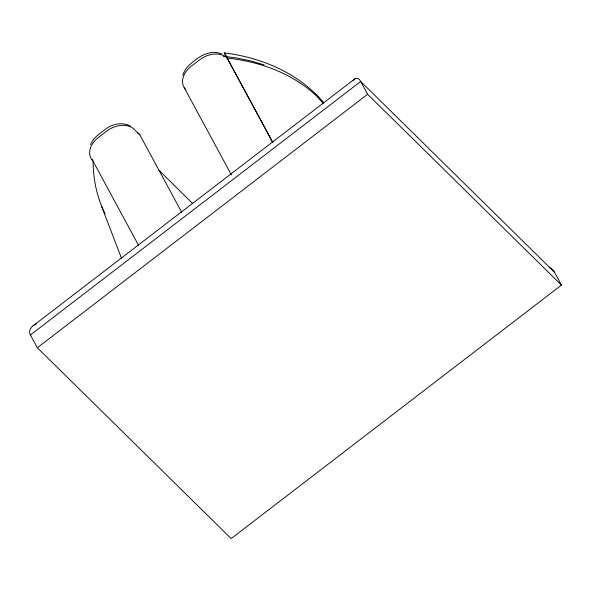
<?xml version="1.0" encoding="UTF-8"?>
<svg xmlns="http://www.w3.org/2000/svg" width="591" height="591" viewBox="0 0 591 591"><rect width="100%" height="100%" fill="white"/><g stroke="black" fill="none" stroke-linecap="round" stroke-linejoin="round"><path stroke-width="0.89" d="M182.759 75.197C184.318 70.772 186.955 66.731 190.701 63.865C198.768 56.248 210.389 49.252 221.699 53.907M90.526 144.64C93.319 137.407 100.219 133.307 106.062 128.808C112.896 123.556 122.699 121.99 130.463 126.075M353.012 80.627C354.785 77.118 359.572 77.901 360.687 81.469L367.609 94.264L561.45 285.098L231.162 538.593L37.322 347.759L30.407 334.964C27.644 330.347 32.069 325.478 36.258 323.846M32.35 326.38L355.014 78.736M30.407 334.964L360.687 81.469L554.528 272.303L561.45 285.098M37.322 347.759L367.609 94.264M223.9 56.248L237.264 58.088L251.205 61.058L264.118 64.892M549.253 267.206L549.645 267.45M549.837 267.575L552.674 269.865L554.528 272.303M181.821 212.509L139.845 134.881L134.29 129.385A21.047 15.218 -28.4 0 0 106.712 131.121L98.446 137.444A21.047 15.218 -28.4 0 0 92.964 161.018M158.979 170.238L192.747 203.636M315.838 94.191L323.203 103.624M224.469 53.027L272.754 142.328M272.902 142.749L224.307 52.865A224.144 162.045 -28.4 0 1 323.72 102.723M184.17 87.564L231.406 174.914M93.385 161.808L94.228 163.375M94.656 164.158L138.516 245.287M101.77 206.82L121.465 258.149M226.951 58.081A218.869 159.06 -30.5 0 1 322.959 102.428M223.753 56.618A8.658 4.617 -69 0 1 227.254 57.541M185.914 89.743A21.047 15.218 -28.4 0 1 191.344 66.17L199.603 59.831A21.047 15.218 -28.4 0 1 227.025 57.903M225.09 56.278A8.525 4.551 -44.9 0 1 226.959 57.955M105.146 214.001A218.869 157.309 -26.3 0 1 93.149 160.988M92.802 161.099A8.547 5.888 -22.3 0 1 92.255 159.297M137.297 132.938A8.289 5.592 -45.3 0 1 139.845 134.881"/></g></svg>
